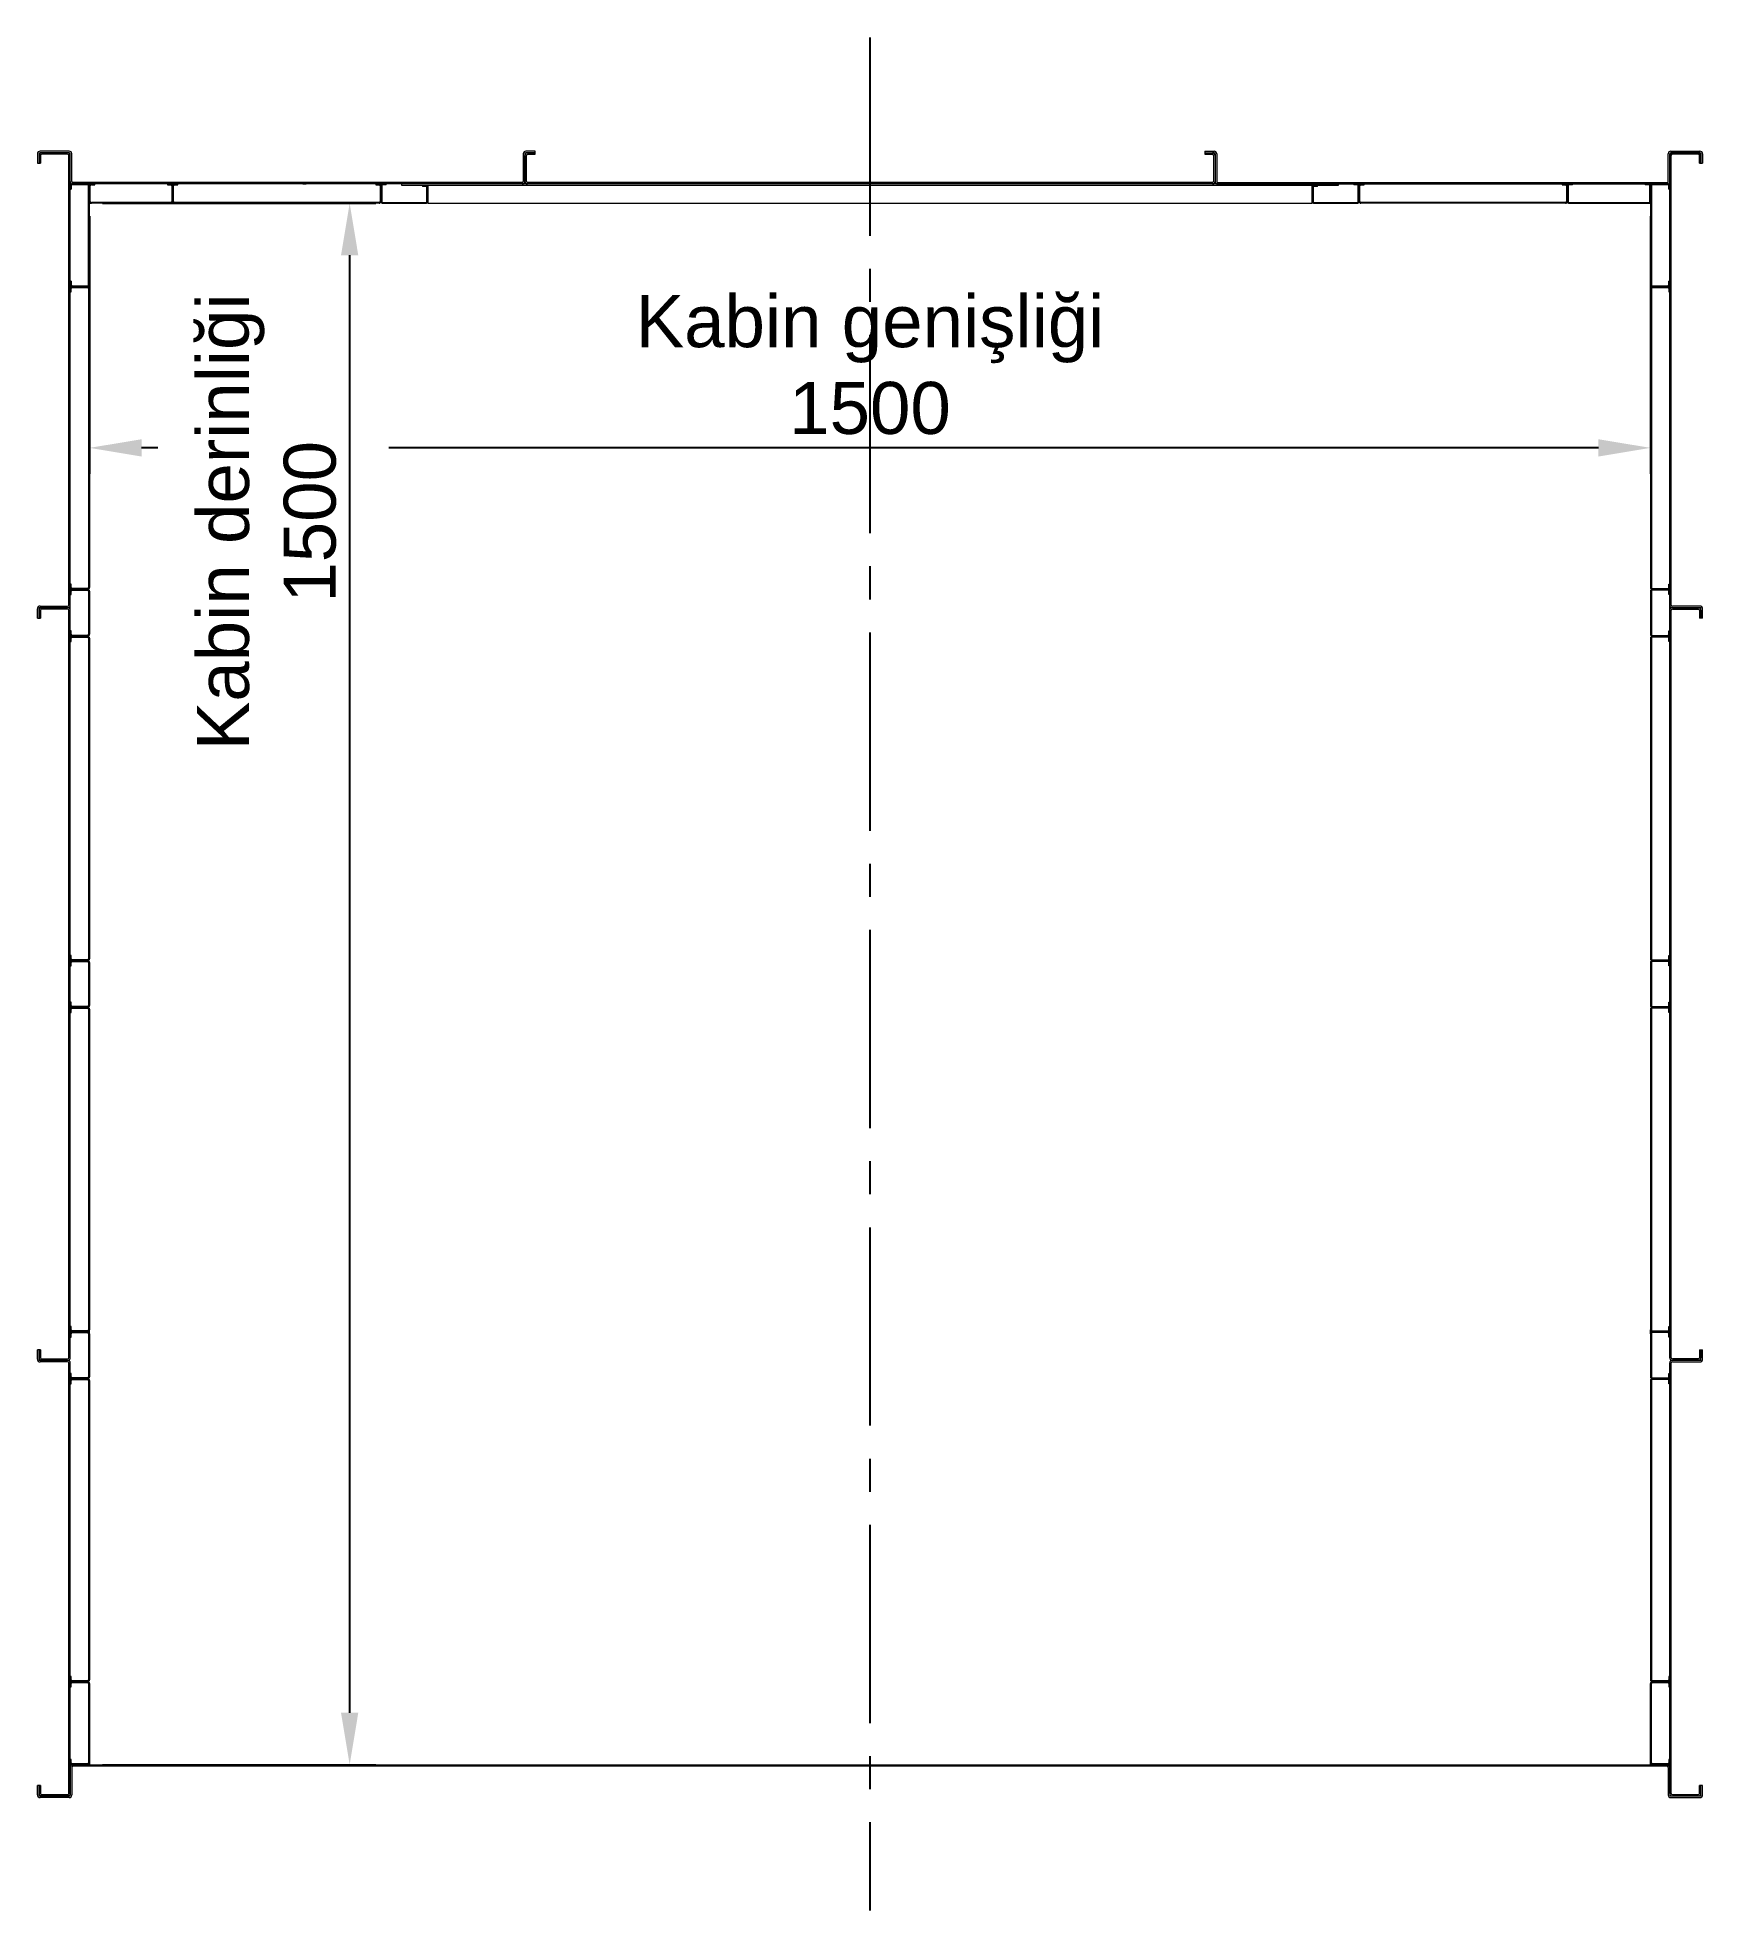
# Model space of a CAD drawing. Header units: millimetres. Extents: x -800 to 800, y -140 to 1659.
import ezdxf

# ---------------------------------------------------------------- set-up
doc = ezdxf.new("R2010")
doc.units = ezdxf.units.MM
doc.linetypes.add('CENTER2', pattern=[28.575, 19.05, -3.175, 3.175, -3.175])
doc.linetypes.add('CENTERX2', pattern=[4, 2.5, -0.5, 0.5, -0.5])
doc.layers.add('EKSEN', color=253, linetype='CENTERX2')
doc.styles.get("Standard").update_dxf_attribs({"font": 'arial.ttf'})
doc.dimstyles.new('DimStyleALP', dxfattribs={"dimscale": 20, "dimtxt": 2.5, "dimasz": 2.5, "dimexe": 1.25, "dimexo": 0.625, "dimtad": 1, "dimdsep": 46, "dimtxsty": 'Standard', "dimcen": 2.5, "dimclrd": 60, "dimclre": 60, "dimadec": 0, "dimazin": 0, "dimtfac": 1, "dimtofl": 0, "dimtmove": 0, "dimatfit": 3, "dimfxl": 1, "dimarcsym": 0})

# ---------------------------------------------------------------- blocks, each defined once
blk = doc.blocks.new('*D1')
at = {"color": 60, "linetype": 'ByBlock', "lineweight": -2, "transparency": 16777216}
for p, q in [((-737.5, 1500), (-475, 1500)), ((-500, 1450), (-500, 50)), ((-737.5, 0), (-475, 0))]:
    blk.add_line(p, q, dxfattribs=at)
at = {"color": 60, "transparency": 16777216}
for points in [[(-508.3, 1450), (-491.7, 1450), (-500, 1500)], [(-508.3, 50), (-491.7, 50), (-500, 0)]]:
    blk.add_solid(points, dxfattribs=at)
at = {"layer": 'Defpoints', "color": 0, "transparency": 16777216}
for p in [(-750, 1500), (-750, 0), (-500, 0)]:
    blk.add_point(p, dxfattribs=at)
at = {"color": 0, "transparency": 16777216, "insert": (-579.7, 1194), "char_height": 50, "attachment_point": 5, "rotation": 90}
blk.add_mtext('Kabin derinliği\\P1500', dxfattribs=at)
blk = doc.blocks.new('*D2')
at = {"color": 60, "linetype": 'ByBlock', "lineweight": -2, "transparency": 16777216}
for p, q in [((-750, 1487.5), (-750, 1240)), ((750, 1487.5), (750, 1240)), ((-684.4, 1265), (-700, 1265)), ((700, 1265), (-462.5, 1265))]:
    blk.add_line(p, q, dxfattribs=at)
at = {"color": 60, "transparency": 16777216}
for points in [[(-700, 1273.3), (-700, 1256.7), (-750, 1265)], [(700, 1273.3), (700, 1256.7), (750, 1265)]]:
    blk.add_solid(points, dxfattribs=at)
at = {"layer": 'Defpoints', "color": 0, "transparency": 16777216}
for p in [(-750, 1500), (750, 1500), (-750, 1265)]:
    blk.add_point(p, dxfattribs=at)
at = {"color": 0, "transparency": 16777216, "insert": (0, 1344.7), "char_height": 50, "attachment_point": 5}
blk.add_mtext('Kabin genişliği \\P1500', dxfattribs=at)

msp = doc.modelspace()

# ---------------------------------------------------------------- wipeouts: each hides what was drawn before it
msp.add_wipeout([(0, -1.5), (-766, -1.5), (-766.707, -1.793), (-767, -2.5), (-767, -29), (-767.732, -30.768), (-769.5, -31.5), (-797.5, -31.5), (-799.268, -30.768), (-800, -29.008), (-800, -20), (-797, -20), (-797, -27.5), (-796.707, -28.207), (-796, -28.5), (-771, -28.5), (-770.293, -28.207), (-770, -27.5), (-770, 386), (-770.293, 386.707), (-771, 387), (-797.5, 387), (-799.268, 387.732), (-800, 389.5), (-800, 398.5), (-797, 398.5), (-797, 391), (-796.707, 390.293), (-796, 390), (-771, 390), (-770.293, 390.293), (-770, 391.006), (-770, 1109), (-770.293, 1109.707), (-771, 1110), (-796, 1110), (-796.707, 1109.707), (-797, 1109), (-797, 1101.5), (-800, 1101.5), (-800, 1110.5), (-799.268, 1112.268), (-797.5, 1113), (-771, 1113), (-770.293, 1113.293), (-770, 1114), (-770, 1546.006), (-770.293, 1546.707), (-771, 1547), (-796, 1547), (-796.707, 1546.707), (-797, 1546), (-797, 1538.5), (-800, 1538.5), (-800, 1547.5), (-799.268, 1549.268), (-797.5, 1550), (-769.5, 1550), (-767.732, 1549.268), (-767, 1547.5), (-767, 1521), (-766.707, 1520.293), (-766, 1520), (-334.167, 1520), (-333.46, 1520.293), (-333.167, 1521), (-333.167, 1547.5), (-332.434, 1549.268), (-330.667, 1550), (-321.667, 1550), (-321.667, 1547), (-329.167, 1547), (-329.874, 1546.707), (-330.167, 1546), (-330.167, 1521), (-329.167, 1520), (0, 1520), (329.167, 1520), (330.167, 1521), (330.167, 1546), (329.874, 1546.707), (329.167, 1547), (321.667, 1547), (321.667, 1550), (330.667, 1550), (332.434, 1549.268), (333.167, 1547.5), (333.167, 1521), (333.46, 1520.293), (334.167, 1520), (766, 1520), (766.707, 1520.293), (767, 1521), (767, 1547.5), (767.732, 1549.268), (769.5, 1550), (797.5, 1550), (799.268, 1549.268), (800, 1547.5), (800, 1538.5), (797, 1538.5), (797, 1546), (796.707, 1546.707), (796, 1547), (771, 1547), (770.293, 1546.707), (770, 1546.006), (770, 1114), (770.293, 1113.293), (771, 1113), (797.5, 1113), (799.268, 1112.268), (800, 1110.5), (800, 1101.5), (797, 1101.5), (797, 1109), (796.707, 1109.707), (796, 1110), (771, 1110), (770.293, 1109.707), (770, 1109), (770, 391.006), (770.293, 390.293), (771, 390), (796, 390), (796.707, 390.293), (797, 391), (797, 398.5), (800, 398.5), (800, 389.5), (799.268, 387.732), (797.5, 387), (771, 387), (770.293, 386.707), (770, 386), (770, -27.5), (770.293, -28.207), (771, -28.5), (796, -28.5), (796.707, -28.207), (797, -27.5), (797, -20), (800, -20), (800, -29.008), (799.268, -30.768), (797.5, -31.5), (769.5, -31.5), (767.732, -30.768), (767, -29), (767, -2.5), (766.707, -1.793), (766, -1.5)])

# ---------------------------------------------------------------- next in the draw order: linework, layer by layer
at = {"color": 7, "linetype": 'Continuous', "lineweight": 15}
for p, q in [((-800, 1547.5), (-800, 1538.5)), ((-798.5, 1547.5), (-798.5, 1538.5)), ((-769.5, 1550), (-797.5, 1550)), ((-769.5, 1548.5), (-797.5, 1548.5)), ((-771, 1548.5), (-796, 1548.5)), ((-768.5, 1521), (-768.5, 1547.5)), ((-767, 1521), (-767, 1547.5)), ((-333.167, 1547.5), (-333.167, 1521)), ((-331.667, 1547.5), (-331.667, 1521)), ((-321.667, 1550), (-330.667, 1550)), ((-321.667, 1548.5), (-330.667, 1548.5)), ((-329.167, 1548.5), (-321.667, 1548.5)), ((-321.667, 1548.5), (-321.667, 1550)), ((-321.667, 1547), (-321.667, 1548.5)), ((321.667, 1550), (321.667, 1548.5)), ((321.667, 1550), (330.667, 1550)), ((321.667, 1548.5), (330.667, 1548.5)), ((321.667, 1548.5), (321.667, 1547)), ((321.667, 1548.5), (329.167, 1548.5)), ((331.667, 1547.5), (331.667, 1521)), ((333.167, 1547.5), (333.167, 1521)), ((767, 1521), (767, 1547.5)), ((768.5, 1521), (768.5, 1547.5)), ((769.5, 1550), (797.5, 1550)), ((769.5, 1548.5), (797.5, 1548.5)), ((796, 1548.5), (771, 1548.5)), ((798.5, 1547.5), (798.5, 1538.5)), ((800, 1547.5), (800, 1538.5)), ((-800, 1538.5), (-798.5, 1538.5)), ((-798.5, 1546), (-798.5, 1538.5)), ((-798.5, 1538.5), (-797, 1538.5)), ((-797, 1546), (-797, 1538.5)), ((-771, 1547), (-796, 1547)), ((-770, 1114), (-770, 1546.006)), ((-331.667, 1521), (-331.667, 1546)), ((-330.167, 1521), (-330.167, 1546)), ((-329.167, 1547), (-321.667, 1547)), ((321.667, 1547), (329.167, 1547)), ((330.167, 1546), (330.167, 1521)), ((331.667, 1546), (331.667, 1521)), ((770, 1114), (770, 1546.006)), ((796, 1547), (771, 1547)), ((797, 1538.5), (797, 1546)), ((797, 1538.5), (798.5, 1538.5)), ((798.5, 1538.5), (798.5, 1546)), ((798.5, 1538.5), (800, 1538.5)), ((-768.5, 1114), (-768.5, 1521)), ((-768.5, 1516.7), (-768.5, 1513.5)), ((-768.5, 1513.5), (-767.7, 1513.5)), ((-767.7, 1516.7), (-767.7, 1513.5)), ((-751.8, 1518.5), (-766.7, 1518.5)), ((-751.8, 1517.7), (-766.7, 1517.7)), ((-334.167, 1520), (-766, 1520)), ((-334.167, 1518.5), (-766, 1518.5)), ((-750.8, 1421.8), (-750.8, 1516.7)), ((-750, 1421.8), (-750, 1516.7)), ((-750, 1501.8), (-750, 1516.7)), ((-749.2, 1501.8), (-749.2, 1516.7)), ((-748.2, 1518.5), (-745, 1518.5)), ((-748.2, 1517.7), (-745, 1517.7)), ((-745, 1517.7), (-745, 1518.5)), ((-675, 1518.5), (-675, 1517.7)), ((-675, 1518.5), (-671.8, 1518.5)), ((-675, 1517.7), (-671.8, 1517.7)), ((-670.8, 1516.7), (-670.8, 1501.8)), ((-670, 1501.8), (-670, 1516.7)), ((-669.2, 1501.8), (-669.2, 1516.7)), ((-668.2, 1518.5), (-665, 1518.5)), ((-668.2, 1517.7), (-665, 1517.7)), ((-665, 1517.7), (-665, 1518.5)), ((-545, 1518.5), (-541.8, 1518.5)), ((-535, 1518.5), (-538.2, 1518.5)), ((450, 1518.5), (-520, 1518.5)), ((-475, 1518.5), (-475, 1517.7)), ((-475, 1517.7), (-471.8, 1517.7)), ((-470.8, 1516.7), (-470.8, 1501.8)), ((-470, 1516.7), (-470, 1501.8)), ((-469.2, 1516.7), (-469.2, 1501.8)), ((-465, 1517.7), (-468.2, 1517.7)), ((-465, 1517.7), (-465, 1518.5)), ((-450, 1517), (-450, 1518.5)), ((450, 1517), (-450, 1517)), ((-430, 1517), (-430, 1516.2)), ((-426.8, 1517), (-430, 1517)), ((-426.8, 1516.2), (-430, 1516.2)), ((-425.8, 1501.8), (-425.8, 1515.2)), ((-425, 1501.8), (-425, 1515.2)), ((329.167, 1520), (-329.167, 1520)), ((329.167, 1518.5), (-329.167, 1518.5)), ((334.167, 1520), (766, 1520)), ((334.167, 1518.5), (766, 1518.5)), ((398.2, 1518.5), (395, 1518.5)), ((401.8, 1518.5), (405, 1518.5)), ((425, 1515.2), (425, 1501.8)), ((425.8, 1515.2), (425.8, 1501.8)), ((430, 1517), (426.8, 1517)), ((430, 1516.2), (426.8, 1516.2)), ((430, 1516.2), (430, 1517)), ((450, 1518.5), (450, 1517)), ((465, 1518.5), (465, 1517.7)), ((468.2, 1517.7), (465, 1517.7)), ((469.2, 1501.8), (469.2, 1516.7)), ((470, 1501.8), (470, 1516.7)), ((470.8, 1501.8), (470.8, 1516.7)), ((471.8, 1517.7), (475, 1517.7)), ((475, 1517.7), (475, 1518.5)), ((665, 1518.5), (665, 1517.7)), ((665, 1518.5), (668.2, 1518.5)), ((665, 1517.7), (668.2, 1517.7)), ((669.2, 1516.7), (669.2, 1501.8)), ((670, 1516.7), (670, 1501.8)), ((670.8, 1516.7), (670.8, 1501.8)), ((675, 1518.5), (671.8, 1518.5)), ((675, 1517.7), (671.8, 1517.7)), ((675, 1517.7), (675, 1518.5)), ((745, 1518.5), (745, 1517.7)), ((748.2, 1518.5), (745, 1518.5)), ((748.2, 1517.7), (745, 1517.7)), ((749.2, 1501.8), (749.2, 1516.7)), ((750, 1516.7), (750, 1421.8)), ((750, 1501.8), (750, 1516.7)), ((750.8, 1516.7), (750.8, 1421.8)), ((766.7, 1518.5), (751.8, 1518.5)), ((766.7, 1517.7), (751.8, 1517.7)), ((767.7, 1513.5), (767.7, 1516.7)), ((767.7, 1513.5), (768.5, 1513.5)), ((768.5, 1114), (768.5, 1521)), ((768.5, 1513.5), (768.5, 1516.7)), ((-750, 1500), (-748.2, 1500)), ((-671.8, 1500.8), (-748.2, 1500.8)), ((-671.8, 1500), (-748.2, 1500)), ((-471.8, 1500.8), (-668.2, 1500.8)), ((-471.8, 1500), (-668.2, 1500)), ((-468.2, 1500.8), (-426.8, 1500.8)), ((-468.2, 1500), (-426.8, 1500)), ((426.8, 1500.8), (468.2, 1500.8)), ((426.8, 1500), (468.2, 1500)), ((668.2, 1500.8), (471.8, 1500.8)), ((668.2, 1500), (471.8, 1500)), ((671.8, 1500.8), (748.2, 1500.8)), ((671.8, 1500), (748.2, 1500)), ((748.2, 1500), (750, 1500)), ((-768.5, 1425), (-768.5, 1421.8)), ((-767.7, 1425), (-768.5, 1425)), ((-767.7, 1425), (-767.7, 1421.8)), ((767.7, 1421.8), (767.7, 1425)), ((768.5, 1425), (767.7, 1425)), ((768.5, 1421.8), (768.5, 1425)), ((-768.5, 1415), (-768.5, 1418.2)), ((-768.5, 1415), (-767.7, 1415)), ((-767.7, 1415), (-767.7, 1418.2)), ((-766.7, 1420.8), (-751.8, 1420.8)), ((-766.7, 1420), (-751.8, 1420)), ((-766.7, 1419.2), (-751.8, 1419.2)), ((-750.8, 1418.2), (-750.8, 1130.9)), ((-750, 1418.209), (-750, 1130.9)), ((750, 1418.209), (750, 1130.9)), ((750.8, 1418.2), (750.8, 1130.9)), ((751.8, 1420.8), (766.7, 1420.8)), ((751.8, 1420), (766.7, 1420)), ((751.8, 1419.2), (766.7, 1419.2)), ((767.7, 1418.2), (767.7, 1415)), ((767.7, 1415), (768.5, 1415)), ((768.5, 1418.2), (768.5, 1415)), ((-767.7, 1134.1), (-768.5, 1134.1)), ((-768.5, 1130.9), (-768.5, 1134.1)), ((-767.7, 1130.9), (-767.7, 1134.1)), ((767.7, 1134.1), (768.5, 1134.1)), ((767.7, 1130.9), (767.7, 1134.1)), ((768.5, 1130.9), (768.5, 1134.1)), ((-768.5, 1124.1), (-768.5, 1127.3)), ((-768.5, 1124.1), (-767.7, 1124.1)), ((-767.7, 1124.1), (-767.7, 1127.3)), ((-751.8, 1129.9), (-766.7, 1129.9)), ((-766.7, 1129.1), (-751.8, 1129.1)), ((-766.7, 1128.3), (-751.8, 1128.3)), ((-750.8, 1127.3), (-750.8, 1085.9)), ((-750, 1127.3), (-750, 1085.9)), ((750, 1127.3), (750, 1085.9)), ((750.8, 1127.3), (750.8, 1085.9)), ((751.8, 1129.9), (766.7, 1129.9)), ((766.7, 1129.1), (751.8, 1129.1)), ((766.7, 1128.3), (751.8, 1128.3)), ((767.7, 1124.1), (767.7, 1127.3)), ((768.5, 1124.1), (767.7, 1124.1)), ((768.5, 1124.1), (768.5, 1127.3)), ((-800, 1101.5), (-800, 1110.5)), ((-800, 1101.5), (-798.5, 1101.5)), ((-798.5, 1101.5), (-798.5, 1110.5)), ((-798.5, 1109), (-798.5, 1101.5)), ((-798.5, 1101.5), (-797, 1101.5)), ((-797.5, 1113), (-771, 1113)), ((-797.5, 1111.5), (-771, 1111.5)), ((-797, 1109), (-797, 1101.5)), ((-771, 1111.5), (-796, 1111.5)), ((-771, 1110), (-796, 1110)), ((-770, 391), (-770, 1109)), ((-768.5, 1109), (-768.5, 1114)), ((-768.5, 391), (-768.5, 1109)), ((768.5, 1109), (768.5, 1114)), ((768.5, 391), (768.5, 1109)), ((770, 391), (770, 1109)), ((797.5, 1113), (771, 1113)), ((771, 1111.5), (796, 1111.5)), ((797.5, 1111.5), (771, 1111.5)), ((771, 1110), (796, 1110)), ((797, 1109), (797, 1101.5)), ((798.5, 1101.5), (797, 1101.5)), ((798.5, 1101.5), (798.5, 1110.5)), ((798.5, 1109), (798.5, 1101.5)), ((800, 1101.5), (798.5, 1101.5)), ((800, 1101.5), (800, 1110.5)), ((-767.7, 1089.1), (-768.5, 1089.1)), ((-768.5, 1085.9), (-768.5, 1089.1)), ((-768.5, 1079.1), (-768.5, 1082.3)), ((-767.7, 1085.9), (-767.7, 1089.1)), ((-767.7, 1079.1), (-767.7, 1082.3)), ((-751.8, 1084.9), (-766.7, 1084.9)), ((-766.7, 1084.1), (-751.8, 1084.1)), ((-766.7, 1083.3), (-751.8, 1083.3)), ((-750.8, 1082.3), (-750.8, 774.3)), ((-750, 1082.3), (-750, 774.3)), ((750, 1082.3), (750, 774.3)), ((750.8, 1082.3), (750.8, 774.3)), ((751.8, 1084.9), (766.7, 1084.9)), ((766.7, 1084.1), (751.8, 1084.1)), ((766.7, 1083.3), (751.8, 1083.3)), ((767.7, 1089.1), (768.5, 1089.1)), ((767.7, 1085.9), (767.7, 1089.1)), ((767.7, 1079.1), (767.7, 1082.3)), ((768.5, 1085.9), (768.5, 1089.1)), ((768.5, 1079.1), (768.5, 1082.3)), ((-768.5, 1079.1), (-767.7, 1079.1)), ((768.5, 1079.1), (767.7, 1079.1)), ((-767.7, 777.5), (-768.5, 777.5)), ((-768.5, 774.3), (-768.5, 777.5)), ((-767.7, 774.3), (-767.7, 777.5)), ((767.7, 777.5), (768.5, 777.5)), ((767.7, 774.3), (767.7, 777.5)), ((768.5, 774.3), (768.5, 777.5)), ((-768.5, 767.5), (-768.5, 770.7)), ((-768.5, 767.5), (-767.7, 767.5)), ((-767.7, 767.5), (-767.7, 770.7)), ((-751.8, 773.3), (-766.7, 773.3)), ((-751.8, 772.5), (-766.7, 772.5)), ((-766.7, 771.7), (-751.8, 771.7)), ((-750.8, 770.7), (-750.8, 729.3)), ((-750, 770.7), (-750, 729.3)), ((750, 770.7), (750, 729.3)), ((750.8, 770.7), (750.8, 729.3)), ((751.8, 773.3), (766.7, 773.3)), ((751.8, 772.5), (766.7, 772.5)), ((766.7, 771.7), (751.8, 771.7)), ((767.7, 767.5), (767.7, 770.7)), ((768.5, 767.5), (767.7, 767.5)), ((768.5, 767.5), (768.5, 770.7)), ((-767.7, 732.5), (-768.5, 732.5)), ((-768.5, 729.3), (-768.5, 732.5)), ((-768.5, 722.5), (-768.5, 725.7)), ((-768.5, 722.5), (-767.7, 722.5)), ((-767.7, 729.3), (-767.7, 732.5)), ((-767.7, 722.5), (-767.7, 725.7)), ((-751.8, 728.3), (-766.7, 728.3)), ((-751.8, 727.5), (-766.7, 727.5)), ((-766.7, 726.7), (-751.8, 726.7)), ((-750.8, 725.7), (-750.8, 417.7)), ((-750, 725.7), (-750, 417.7)), ((750, 725.7), (750, 417.7)), ((750.8, 725.7), (750.8, 417.7)), ((751.8, 728.3), (766.7, 728.3)), ((751.8, 727.5), (766.7, 727.5)), ((766.7, 726.7), (751.8, 726.7)), ((767.7, 732.5), (768.5, 732.5)), ((767.7, 729.3), (767.7, 732.5)), ((767.7, 722.5), (767.7, 725.7)), ((768.5, 722.5), (767.7, 722.5)), ((768.5, 729.3), (768.5, 732.5)), ((768.5, 722.5), (768.5, 725.7)), ((-767.7, 420.9), (-768.5, 420.9)), ((-768.5, 417.7), (-768.5, 420.9)), ((-768.5, 414.1), (-768.5, 417.7)), ((-768.5, 410.9), (-768.5, 414.1)), ((-767.7, 417.7), (-767.7, 420.9)), ((-767.7, 410.9), (-767.7, 414.1)), ((-751.8, 416.7), (-766.7, 416.7)), ((-766.7, 415.9), (-751.8, 415.9)), ((-766.7, 415.1), (-751.8, 415.1)), ((-750.8, 414.1), (-750.8, 372.7)), ((-750, 414.1), (-750, 417.7)), ((-750, 414.1), (-750, 372.7)), ((750, 414.1), (750, 417.7)), ((750, 414.1), (750, 372.7)), ((750.8, 414.1), (750.8, 372.7)), ((751.8, 416.7), (766.7, 416.7)), ((766.7, 415.9), (751.8, 415.9)), ((766.7, 415.1), (751.8, 415.1)), ((767.7, 420.9), (768.5, 420.9)), ((767.7, 417.7), (767.7, 420.9)), ((767.7, 410.9), (767.7, 414.1)), ((768.5, 417.7), (768.5, 420.9)), ((768.5, 414.1), (768.5, 417.7)), ((768.5, 410.9), (768.5, 414.1)), ((-798.5, 398.5), (-800, 398.5)), ((-800, 389.5), (-800, 398.5)), ((-798.5, 389.5), (-798.5, 398.5)), ((-798.5, 398.5), (-798.5, 391)), ((-797, 398.5), (-798.5, 398.5)), ((-797, 398.5), (-797, 391)), ((-768.5, 410.9), (-767.7, 410.9)), ((768.5, 410.9), (767.7, 410.9)), ((797, 398.5), (798.5, 398.5)), ((797, 398.5), (797, 391)), ((798.5, 398.5), (800, 398.5)), ((798.5, 389.5), (798.5, 398.5)), ((798.5, 398.5), (798.5, 391)), ((800, 389.5), (800, 398.5)), ((-771, 388.5), (-797.5, 388.5)), ((-771, 387), (-797.5, 387)), ((-796, 390), (-771, 390)), ((-796, 388.5), (-771, 388.5)), ((-770, -27.5), (-770, 386)), ((-768.5, -27.5), (-768.5, 386)), ((768.5, 0), (768.5, 386)), ((770, -27.5), (770, 386)), ((796, 390), (771, 390)), ((771, 388.5), (797.5, 388.5)), ((796, 388.5), (771, 388.5)), ((771, 387), (797.5, 387)), ((-767.7, 375.9), (-768.5, 375.9)), ((-768.5, 372.7), (-768.5, 375.9)), ((-768.5, 365.9), (-768.5, 369.1)), ((-768.5, 365.9), (-767.7, 365.9)), ((-767.7, 372.7), (-767.7, 375.9)), ((-767.7, 365.9), (-767.7, 369.1)), ((-751.8, 371.7), (-766.7, 371.7)), ((-766.7, 370.9), (-751.8, 370.9)), ((-766.7, 370.1), (-751.8, 370.1)), ((-750.8, 369.1), (-750.8, 81.6)), ((-750, 369.1), (-750, 81.6)), ((750, 369.1), (750, 81.6)), ((750.8, 369.1), (750.8, 81.6)), ((751.8, 371.7), (766.7, 371.7)), ((766.7, 370.9), (751.8, 370.9)), ((766.7, 370.1), (751.8, 370.1)), ((767.7, 375.9), (768.5, 375.9)), ((767.7, 372.7), (767.7, 375.9)), ((767.7, 365.9), (767.7, 369.1)), ((768.5, 365.9), (767.7, 365.9)), ((768.5, 372.7), (768.5, 375.9)), ((768.5, 365.9), (768.5, 369.1)), ((-767.7, 84.8), (-768.5, 84.8)), ((-768.5, 81.6), (-768.5, 84.8)), ((-768.5, 74.8), (-768.5, 78)), ((-768.5, 74.8), (-767.7, 74.8)), ((-767.7, 81.6), (-767.7, 84.8)), ((-767.7, 74.8), (-767.7, 78)), ((-751.8, 80.6), (-766.7, 80.6)), ((-751.8, 79.8), (-766.7, 79.8)), ((-766.7, 79), (-751.8, 79)), ((-750.8, 78), (-750.8, 1.8)), ((-750, 78), (-750, 0)), ((750, 1.8), (750, 78)), ((750.8, 1.8), (750.8, 78)), ((766.7, 80.6), (751.8, 80.6)), ((751.8, 79.8), (766.7, 79.8)), ((751.8, 79), (766.7, 79)), ((767.7, 84.8), (767.7, 81.6)), ((768.5, 84.8), (767.7, 84.8)), ((767.7, 78), (767.7, 74.8)), ((767.7, 74.8), (768.5, 74.8)), ((768.5, 84.8), (768.5, 81.6)), ((768.5, 78), (768.5, 74.8)), ((-767.7, 5), (-768.5, 5)), ((-768.5, 1.8), (-768.5, 5)), ((-768.5, 0), (768.5, 0)), ((-767.7, 1.8), (-767.7, 5)), ((-751.8, 0.8), (-766.7, 0.8)), ((750, 0), (750, 1.8)), ((766.7, 0.8), (751.8, 0.8)), ((767.7, 5), (767.7, 1.8)), ((768.5, 5), (767.7, 5)), ((768.5, 5), (768.5, 1.8)), ((768.5, -27.5), (768.5, 0)), ((-768.5, -2.5), (-768.5, -29)), ((-767, -2.5), (-767, -29)), ((768.5, -1.5), (-766, -1.5)), ((767, -2.5), (767, -29)), ((768.5, -2.5), (768.5, -29)), ((-800, -29), (-800, -20)), ((-798.5, -20), (-800, -20)), ((-798.5, -20), (-798.5, -27.5)), ((-797, -20), (-798.5, -20)), ((-798.5, -29), (-798.5, -20)), ((-769.5, -30), (-797.5, -30)), ((-769.5, -31.5), (-797.5, -31.5)), ((-797, -20), (-797, -27.5)), ((-796, -28.5), (-771, -28.5)), ((-796, -30), (-771, -30)), ((769.5, -30), (797.5, -30)), ((769.5, -31.5), (797.5, -31.5)), ((771, -28.5), (796, -28.5)), ((771, -30), (796, -30)), ((797, -27.5), (797, -20)), ((798.5, -20), (797, -20)), ((798.5, -29), (798.5, -20)), ((800, -20), (798.5, -20)), ((798.5, -27.5), (798.5, -20)), ((800, -29), (800, -20))]:
    msp.add_line(p, q, dxfattribs=at)
msp.add_lwpolyline([(425, 1500), (425, 1517), (-425, 1517), (-425, 1500)], close=True, dxfattribs=at)
for centre, radius, start, end in [((-797.5, 1547.5), 2.5, 90, 180), ((-796, 1546), 2.5, 90, 180), ((-797.5, 1547.5), 1, 90, 180), ((-771, 1546), 2.5, 0, 90), ((-769.5, 1547.5), 2.5, 0, 90), ((-769.5, 1547.5), 1, 0, 90), ((-330.667, 1547.5), 2.5, 90, 180), ((-330.667, 1547.5), 1, 90, 180), ((-329.167, 1546), 2.5, 90, 180), ((329.167, 1546), 2.5, 0, 90), ((330.667, 1547.5), 2.5, 0, 90), ((330.667, 1547.5), 1, 0, 90), ((769.5, 1547.5), 2.5, 90, 180), ((771, 1546), 2.5, 90, 180), ((769.5, 1547.5), 1, 90, 180), ((796, 1546), 2.5, 0, 90), ((797.5, 1547.5), 2.5, 0, 90), ((797.5, 1547.5), 1, 0, 90), ((-796, 1546), 1, 90, 180), ((-771, 1546), 1, 0, 90), ((-329.167, 1546), 1, 90, 180), ((329.167, 1546), 1, 0, 90), ((771, 1546), 1, 90, 180), ((796, 1546), 1, 0, 90), ((-766, 1521), 2.5, 180, 270), ((-766.7, 1516.7), 1.8, 90, 180), ((-766.7, 1516.7), 1, 90, 180), ((-766, 1521), 1, 180, 270), ((-751.8, 1516.7), 1.8, 0, 90), ((-751.8, 1516.7), 1, 0, 90), ((-748.2, 1516.7), 1.8, 90, 180), ((-748.2, 1516.7), 1, 90, 180), ((-671.8, 1516.7), 1.8, 0, 90), ((-671.8, 1516.7), 1, 0, 90), ((-668.2, 1516.7), 1.8, 90, 180), ((-668.2, 1516.7), 1, 90, 180), ((-471.8, 1516.7), 1.8, 0, 90), ((-471.8, 1516.7), 1, 0, 90), ((-468.2, 1516.7), 1.8, 90, 180), ((-468.2, 1516.7), 1, 90, 180), ((-426.8, 1515.2), 1.8, 0, 90), ((-426.8, 1515.2), 1, 0, 90), ((-334.167, 1521), 2.5, 270, 0), ((-334.167, 1521), 1, 270, 0), ((-329.167, 1521), 2.5, 180, 270), ((-329.167, 1521), 1, 180, 270), ((329.167, 1521), 1, 270, 0), ((329.167, 1521), 2.5, 270, 0), ((334.167, 1521), 2.5, 180, 270), ((334.167, 1521), 1, 180, 270), ((426.8, 1515.2), 1.8, 90, 180), ((426.8, 1515.2), 1, 90, 180), ((468.2, 1516.7), 1.8, 0, 90), ((468.2, 1516.7), 1, 0, 90), ((471.8, 1516.7), 1.8, 90, 180), ((471.8, 1516.7), 1, 90, 180), ((668.2, 1516.7), 1.8, 0, 90), ((668.2, 1516.7), 1, 0, 90), ((671.8, 1516.7), 1.8, 90, 180), ((671.8, 1516.7), 1, 90, 180), ((748.2, 1516.7), 1.8, 0, 90), ((748.2, 1516.7), 1, 0, 90), ((751.8, 1516.7), 1.8, 90, 180), ((751.8, 1516.7), 1, 90, 180), ((766, 1521), 2.5, 270, 0), ((766, 1521), 1, 270, 0), ((766.7, 1516.7), 1.8, 0, 90), ((766.7, 1516.7), 1, 0, 90), ((-748.2, 1501.8), 1.8, 180, 270), ((-748.2, 1501.8), 1, 180, 270), ((-671.8, 1501.8), 1.8, 270, 0), ((-671.8, 1501.8), 1, 270, 0), ((-668.2, 1501.8), 1.8, 180, 270), ((-668.2, 1501.8), 1, 180, 270), ((-471.8, 1501.8), 1.8, 270, 0), ((-471.8, 1501.8), 1, 270, 0), ((-468.2, 1501.8), 1.8, 180, 270), ((-468.2, 1501.8), 1, 180, 270), ((-426.8, 1501.8), 1, 270, 0), ((-426.8, 1501.8), 1.8, 270, 0), ((426.8, 1501.8), 1.8, 180, 270), ((426.8, 1501.8), 1, 180, 270), ((468.2, 1501.8), 1, 270, 0), ((468.2, 1501.8), 1.8, 270, 0), ((471.8, 1501.8), 1.8, 180, 270), ((471.8, 1501.8), 1, 180, 270), ((668.2, 1501.8), 1.8, 270, 0), ((668.2, 1501.8), 1, 270, 0), ((671.8, 1501.8), 1.8, 180, 270), ((671.8, 1501.8), 1, 180, 270), ((748.2, 1501.8), 1, 270, 0), ((748.2, 1501.8), 1.8, 270, 0), ((-766.7, 1421.8), 1.8, 180, 270), ((-766.7, 1421.8), 1, 180, 270), ((-751.8, 1421.8), 1.8, 270, 0), ((-751.8, 1421.8), 1, 270, 0), ((751.8, 1421.8), 1.8, 180, 270), ((751.8, 1421.8), 1, 180, 270), ((766.7, 1421.8), 1, 270, 0), ((766.7, 1421.8), 1.8, 270, 0), ((-766.7, 1418.2), 1.8, 90, 180), ((-766.7, 1418.2), 1, 90, 180), ((-751.8, 1418.2), 1.8, 0, 90), ((-751.8, 1418.2), 1, 0, 90), ((751.8, 1418.2), 1.8, 90, 180), ((751.8, 1418.2), 1, 90, 180), ((766.7, 1418.2), 1.8, 0, 90), ((766.7, 1418.2), 1, 0, 90), ((-766.7, 1130.9), 1.8, 180, 270), ((-766.7, 1127.3), 1.8, 90, 180), ((-766.7, 1130.9), 1, 180, 270), ((-766.7, 1127.3), 1, 90, 180), ((-751.8, 1130.9), 1, 270, 0), ((-751.8, 1130.9), 1.8, 270, 0), ((-751.8, 1127.3), 1.8, 0, 90), ((-751.8, 1127.3), 1, 0, 90), ((751.8, 1130.9), 1.8, 180, 270), ((751.8, 1127.3), 1.8, 90, 180), ((751.8, 1130.9), 1, 180, 270), ((751.8, 1127.3), 1, 90, 180), ((766.7, 1130.9), 1, 270, 0), ((766.7, 1130.9), 1.8, 270, 0), ((766.7, 1127.3), 1.8, 0, 90), ((766.7, 1127.3), 1, 0, 90), ((-797.5, 1110.5), 2.5, 90, 180), ((-796, 1109), 2.5, 90, 180), ((-797.5, 1110.5), 1, 90, 180), ((-796, 1109), 1, 90, 180), ((-771, 1114), 2.5, 270, 0), ((-771, 1114), 1, 270, 0), ((-771, 1109), 2.5, 0, 90), ((-771, 1109), 1, 0, 90), ((771, 1114), 2.5, 180, 270), ((771, 1109), 2.5, 90, 180), ((771, 1114), 1, 180, 270), ((771, 1109), 1, 90, 180), ((796, 1109), 2.5, 0, 90), ((796, 1109), 1, 0, 90), ((797.5, 1110.5), 2.5, 0, 90), ((797.5, 1110.5), 1, 0, 90), ((-766.7, 1085.9), 1.8, 180, 270), ((-766.7, 1082.3), 1.8, 90, 180), ((-766.7, 1085.9), 1, 180, 270), ((-766.7, 1082.3), 1, 90, 180), ((-751.8, 1085.9), 1, 270, 0), ((-751.8, 1085.9), 1.8, 270, 0), ((-751.8, 1082.3), 1.8, 0, 90), ((-751.8, 1082.3), 1, 0, 90), ((751.8, 1085.9), 1.8, 180, 270), ((751.8, 1082.3), 1.8, 90, 180), ((751.8, 1085.9), 1, 180, 270), ((751.8, 1082.3), 1, 90, 180), ((766.7, 1085.9), 1, 270, 0), ((766.7, 1085.9), 1.8, 270, 0), ((766.7, 1082.3), 1.8, 0, 90), ((766.7, 1082.3), 1, 0, 90), ((-766.7, 774.3), 1.8, 180, 270), ((-766.7, 774.3), 1, 180, 270), ((-751.8, 774.3), 1, 270, 0), ((-751.8, 774.3), 1.8, 270, 0), ((751.8, 774.3), 1.8, 180, 270), ((751.8, 774.3), 1, 180, 270), ((766.7, 774.3), 1, 270, 0), ((766.7, 774.3), 1.8, 270, 0), ((-766.7, 770.7), 1.8, 90, 180), ((-766.7, 770.7), 1, 90, 180), ((-751.8, 770.7), 1.8, 0, 90), ((-751.8, 770.7), 1, 0, 90), ((751.8, 770.7), 1.8, 90, 180), ((751.8, 770.7), 1, 90, 180), ((766.7, 770.7), 1.8, 0, 90), ((766.7, 770.7), 1, 0, 90), ((-766.7, 729.3), 1.8, 180, 270), ((-766.7, 725.7), 1.8, 90, 180), ((-766.7, 729.3), 1, 180, 270), ((-766.7, 725.7), 1, 90, 180), ((-751.8, 729.3), 1, 270, 0), ((-751.8, 729.3), 1.8, 270, 0), ((-751.8, 725.7), 1.8, 0, 90), ((-751.8, 725.7), 1, 0, 90), ((751.8, 729.3), 1.8, 180, 270), ((751.8, 725.7), 1.8, 90, 180), ((751.8, 729.3), 1, 180, 270), ((751.8, 725.7), 1, 90, 180), ((766.7, 729.3), 1, 270, 0), ((766.7, 729.3), 1.8, 270, 0), ((766.7, 725.7), 1.8, 0, 90), ((766.7, 725.7), 1, 0, 90), ((-766.7, 417.7), 1.8, 180, 270), ((-766.7, 414.1), 1.8, 90, 180), ((-766.7, 417.7), 1, 180, 270), ((-766.7, 414.1), 1, 90, 180), ((-751.8, 417.7), 1, 270, 0), ((-751.8, 417.7), 1.8, 270, 0), ((-751.8, 414.1), 1.8, 0, 90), ((-751.8, 414.1), 1, 0, 90), ((751.8, 417.7), 1.8, 180, 270), ((751.8, 414.1), 1.8, 90, 180), ((751.8, 417.7), 1, 180, 270), ((751.8, 414.1), 1, 90, 180), ((766.7, 417.7), 1, 270, 0), ((766.7, 417.7), 1.8, 270, 0), ((766.7, 414.1), 1.8, 0, 90), ((766.7, 414.1), 1, 0, 90), ((-797.5, 389.5), 2.5, 180, 270), ((-796, 391), 2.5, 180, 270), ((-797.5, 389.5), 1, 180, 270), ((-796, 391), 1, 180, 270), ((-771, 391), 2.5, 270, 0), ((-771, 391), 1, 270, 0), ((-771, 386), 2.5, 0, 90), ((-771, 386), 1, 0, 90), ((771, 391), 2.5, 180, 270), ((771, 386), 2.5, 90, 180), ((771, 391), 1, 180, 270), ((771, 386), 1, 90, 180), ((796, 391), 2.5, 270, 0), ((796, 391), 1, 270, 0), ((797.5, 389.5), 1, 270, 0), ((797.5, 389.5), 2.5, 270, 0), ((-766.7, 372.7), 1.8, 180, 270), ((-766.7, 369.1), 1.8, 90, 180), ((-766.7, 372.7), 1, 180, 270), ((-766.7, 369.1), 1, 90, 180), ((-751.8, 372.7), 1.8, 270, 0), ((-751.8, 372.7), 1, 270, 0), ((-751.8, 369.1), 1.8, 0, 90), ((-751.8, 369.1), 1, 0, 90), ((751.8, 372.7), 1.8, 180, 270), ((751.8, 369.1), 1.8, 90, 180), ((751.8, 372.7), 1, 180, 270), ((751.8, 369.1), 1, 90, 180), ((766.7, 372.7), 1.8, 270, 0), ((766.7, 372.7), 1, 270, 0), ((766.7, 369.1), 1.8, 0, 90), ((766.7, 369.1), 1, 0, 90), ((-766.7, 81.6), 1.8, 180, 270), ((-766.7, 78), 1.8, 90, 180), ((-766.7, 81.6), 1, 180, 270), ((-766.7, 78), 1, 90, 180), ((-751.8, 81.6), 1, 270, 0), ((-751.8, 81.6), 1.8, 270, 0), ((-751.8, 78), 1.8, 0, 90), ((-751.8, 78), 1, 0, 90), ((751.8, 81.6), 1.8, 180, 270), ((751.8, 78), 1.8, 90, 180), ((751.8, 81.6), 1, 180, 270), ((751.8, 78), 1, 90, 180), ((766.7, 81.6), 1.8, 270, 0), ((766.7, 81.6), 1, 270, 0), ((766.7, 78), 1.8, 0, 90), ((766.7, 78), 1, 0, 90), ((-766.7, 1.8), 1.8, 180, 270), ((-766.7, 1.8), 1, 180, 270), ((-751.8, 1.8), 1, 270, 0), ((-751.8, 1.8), 1.8, 270, 0), ((751.8, 1.8), 1.8, 180, 270), ((751.8, 1.8), 1, 180, 270), ((766.7, 1.8), 1.8, 270, 0), ((766.7, 1.8), 1, 270, 0), ((-766, -2.5), 2.5, 90, 180), ((-766, -2.5), 1, 90, 180), ((766, -2.5), 1, 0, 90), ((-797.5, -29), 2.5, 180, 270), ((-796, -27.5), 2.5, 180, 270), ((-797.5, -29), 1, 180, 270), ((-796, -27.5), 1, 180, 270), ((-771, -27.5), 2.5, 270, 0), ((-771, -27.5), 1, 270, 0), ((-769.5, -29), 2.5, 270, 0), ((-769.5, -29), 1, 270, 0), ((769.5, -29), 2.5, 180, 270), ((771, -27.5), 2.5, 180, 270), ((769.5, -29), 1, 180, 270), ((771, -27.5), 1, 180, 270), ((796, -27.5), 1, 270, 0), ((796, -27.5), 2.5, 270, 0), ((797.5, -29), 1, 270, 0), ((797.5, -29), 2.5, 270, 0)]:
    msp.add_arc(centre, radius, start, end, dxfattribs=at)
at = {"layer": 'EKSEN', "linetype": 'CENTER2', "ltscale": 10}
for q in [(0, 0), (0, -140.033)]:
    msp.add_line((0, 1659.25), q, dxfattribs=at)

# ---------------------------------------------------------------- next in the draw order: dimensions: what is measured, and where the dimension line sits
dim = msp.add_linear_dim(base=(-500, 0), p1=(-750, 1500), p2=(-750, 0), angle=270, text='Kabin derinliği\\P<>', dimstyle='DimStyleALP')
dim.commit()
dim.dimension.update_dxf_attribs({"geometry": '*D1', "text_midpoint": (-500, 1194), "dimtype": 128})
dim = msp.add_linear_dim(base=(-750, 1265), p1=(750, 1500), p2=(-750, 1500), text='Kabin genişliği \\P<>', dimstyle='DimStyleALP')
dim.commit()
dim.dimension.update_dxf_attribs({"geometry": '*D2', "text_midpoint": (0, 1265), "dimtype": 128})

doc.saveas('drawing.dxf')
